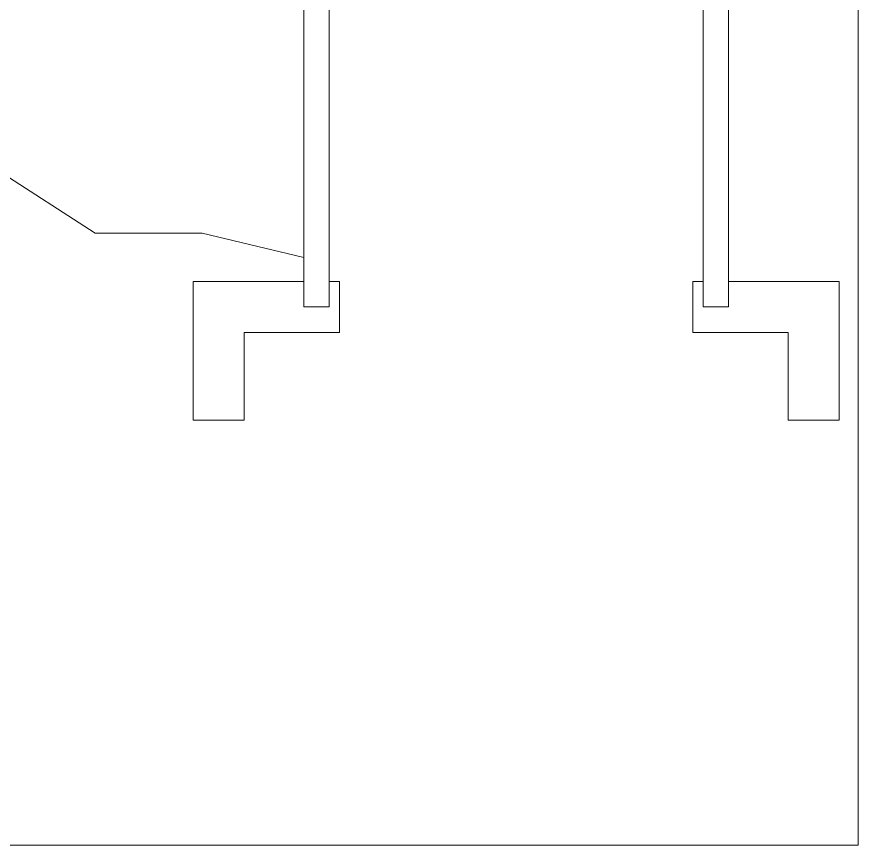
# Model space of a CAD drawing. Header units: metres. Extents: x 0 to 43.1, y 0 to 32.6.
# Drawn here: x 34.84 to 43.1, y 0 to 8.13 of the extents above; entities that cross this region are included whole.
import ezdxf

# ---------------------------------------------------------------- set-up
doc = ezdxf.new("R2010")
doc.units = ezdxf.units.M
for name, color, linetype, lineweight in [('Ceco.NET 53', 254, 'Continuous', 9), ('equipment', 40, 'Continuous', 15), ('topography', 132, 'Continuous', 15), ('wall low', 140, 'Continuous', 20)]:
    doc.layers.add(name, color=color, linetype=linetype, lineweight=lineweight)

msp = doc.modelspace()

# ---------------------------------------------------------------- linework, layer by layer
at = {"layer": 'Ceco.NET 53', "ltscale": 0.3}
msp.add_line((43.1, 32.6), (43.1, 0), dxfattribs=at)
msp.add_lwpolyline([(43.1, 0), (0, 0), (0, 32.6), (43.1, 32.6)], dxfattribs=at)
at = {"layer": 'equipment', "ltscale": 0.3}
for p, q in [((37.6581, 13.6569), (37.6581, 5.2823)), ((37.9081, 13.6569), (37.9081, 5.2823)), ((41.5778, 13.6569), (41.5778, 5.2823)), ((41.8278, 13.6569), (41.8278, 5.2823)), ((37.6581, 5.2823), (37.9081, 5.2823)), ((41.8278, 5.2823), (41.5778, 5.2823))]:
    msp.add_line(p, q, dxfattribs=at)
at = {"layer": 'topography', "ltscale": 0.3}
for p, q in [((33.6656, 7.2583), (35.6125, 6.0059)), ((35.6125, 6.0059), (36.6608, 6.0059)), ((36.6608, 6.0059), (37.6581, 5.768))]:
    msp.add_line(p, q, dxfattribs=at)
at = {"layer": 'wall low', "ltscale": 0.3}
for p, q in [((36.5731, 4.1723), (36.5731, 5.5323)), ((36.5731, 5.5323), (37.6581, 5.5323)), ((37.9081, 5.5323), (38.0081, 5.5323)), ((38.0081, 5.0323), (38.0081, 5.5323)), ((41.4778, 5.0323), (41.4778, 5.5323)), ((41.5778, 5.5323), (41.4778, 5.5323)), ((42.9127, 5.5323), (41.8278, 5.5323)), ((42.9127, 4.1723), (42.9127, 5.5323)), ((37.0731, 4.1723), (37.0731, 5.0323)), ((37.0731, 5.0323), (38.0081, 5.0323)), ((42.4127, 5.0323), (41.4778, 5.0323)), ((42.4127, 4.1723), (42.4127, 5.0323)), ((36.5731, 4.1723), (37.0731, 4.1723)), ((42.4127, 4.1723), (42.9127, 4.1723))]:
    msp.add_line(p, q, dxfattribs=at)

doc.saveas('drawing.dxf')
